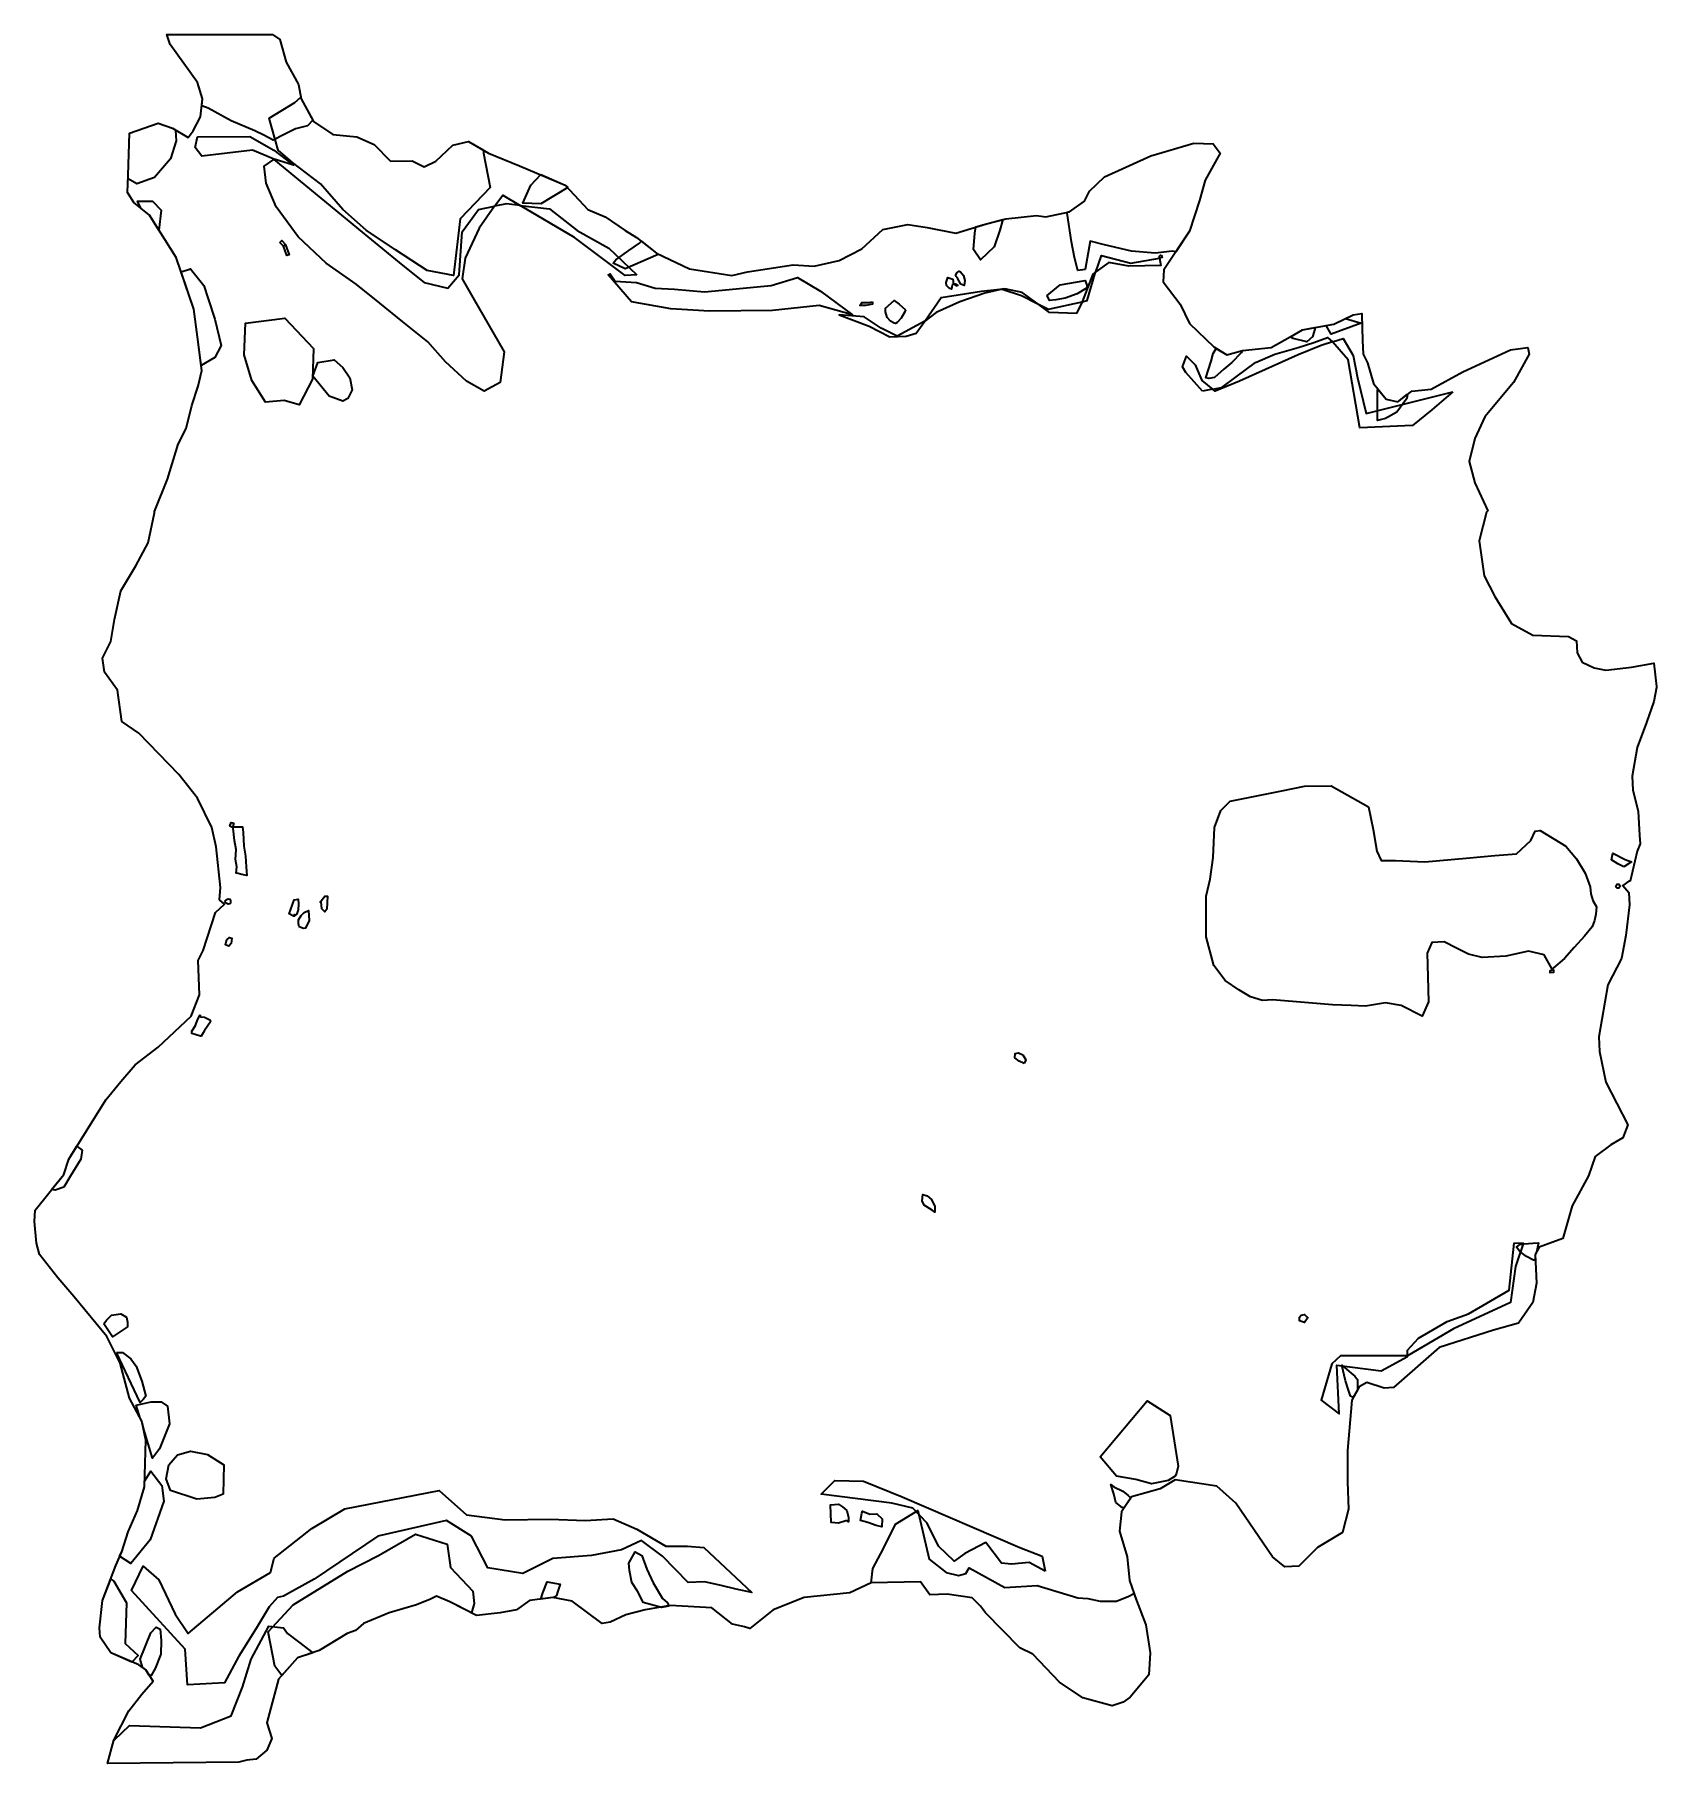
# Model space of a CAD drawing. Extents: x 0 to 2598, y -2769 to 0.
import ezdxf

# ---------------------------------------------------------------- set-up
doc = ezdxf.new("R2010")
doc.units = 0
doc.linetypes.add('Solid', pattern=[0])
for name, color, linetype in [('zone_0_q1', 7, 'Continuous'), ('zone_10_q2', 7, 'Continuous'), ('zone_11_q2', 7, 'Continuous'), ('zone_12_q2', 7, 'Continuous'), ('zone_13_q2', 7, 'Continuous'), ('zone_14_q2', 7, 'Continuous'), ('zone_15_q2', 7, 'Continuous'), ('zone_16_q2', 7, 'Continuous'), ('zone_17_q2', 7, 'Continuous'), ('zone_18_q2', 7, 'Continuous'), ('zone_19_q2', 7, 'Continuous'), ('zone_1_q2', 7, 'Continuous'), ('zone_20_q2', 7, 'Continuous'), ('zone_21_q2', 7, 'Continuous'), ('zone_22_q2', 7, 'Continuous'), ('zone_23_q3', 7, 'Continuous'), ('zone_24_q2', 7, 'Continuous'), ('zone_25_q2', 7, 'Continuous'), ('zone_26_q1', 7, 'Continuous'), ('zone_27_q1', 7, 'Continuous'), ('zone_28_q2', 7, 'Continuous'), ('zone_2_q2', 7, 'Continuous'), ('zone_3_q2', 7, 'Continuous'), ('zone_4_q2', 7, 'Continuous'), ('zone_5_q2', 7, 'Continuous'), ('zone_6_q1', 7, 'Continuous'), ('zone_7_q1', 7, 'Continuous'), ('zone_8_q2', 7, 'Continuous'), ('zone_9_q2', 7, 'Continuous')]:
    doc.layers.add(name, color=color, linetype=linetype)

msp = doc.modelspace()

# ---------------------------------------------------------------- linework, layer by layer
at = {"color": 0, "linetype": 'Solid', "lineweight": 35}
for points in [[(2598, -1046), (2594, -1068), (2582, -1102), (2567, -1142), (2559, -1188), (2560, -1210), (2569, -1244), (2571, -1283), (2572, -1296), (2567, -1308), (2556, -1356), (2554, -1356), (2544, -1363), (2554, -1374), (2555, -1394), (2549, -1443), (2542, -1480), (2520, -1522), (2506, -1605), (2507, -1629), (2517, -1678), (2552, -1746), (2544, -1767), (2525, -1778), (2500, -1797), (2489, -1828), (2463, -1876), (2448, -1928), (2410, -1942), (2404, -1954), (2406, -2000), (2400, -2031), (2377, -2064), (2337, -2075), (2250, -2103), (2177, -2167), (2162, -2168), (2134, -2159), (2122, -2166), (2110, -2187), (2103, -2268), (2103, -2318), (2105, -2362), (2095, -2399), (2055, -2423), (2025, -2453), (2003, -2454), (1983, -2438), (1924, -2352), (1894, -2325), (1827, -2315), (1803, -2329), (1757, -2342), (1741, -2366), (1738, -2397), (1750, -2438), (1754, -2476), (1765, -2508), (1780, -2547), (1787, -2592), (1785, -2627), (1755, -2663), (1744, -2671), (1726, -2677), (1679, -2664), (1642, -2639), (1599, -2594), (1578, -2584), (1523, -2528), (1515, -2517), (1502, -2504), (1462, -2498), (1434, -2499), (1419, -2478), (1340, -2480), (1306, -2496), (1233, -2503), (1183, -2523), (1146, -2553), (1137, -2550), (1118, -2546), (1085, -2520), (1018, -2516), (978, -2523), (947, -2531), (922, -2543), (909, -2545), (861, -2509), (830, -2503), (793, -2508), (772, -2523), (746, -2528), (708, -2532), (665, -2510), (644, -2501), (634, -2506), (612, -2515), (568, -2528), (527, -2545), (514, -2556), (501, -2561), (456, -2588), (421, -2600), (391, -2634), (372, -2704), (380, -2729), (372, -2748), (355, -2762), (340, -2764), (327, -2767), (117, -2769), (127, -2732), (151, -2685), (172, -2658), (190, -2637), (178, -2619), (167, -2611), (122, -2592), (105, -2567), (104, -2552), (109, -2508), (130, -2452), (140, -2430), (150, -2398), (165, -2364), (176, -2326), (178, -2251), (172, -2221), (152, -2184), (137, -2128), (116, -2085), (63, -2021), (37, -1991), (8, -1954), (3, -1936), (0, -1901), (1, -1883), (47, -1826), (55, -1801), (114, -1706), (138, -1677), (161, -1650), (198, -1622), (251, -1572), (264, -1538), (262, -1483), (270, -1467), (290, -1406), (304, -1393), (296, -1386), (298, -1366), (291, -1301), (284, -1270), (261, -1223), (231, -1185), (167, -1119), (140, -1100), (133, -1050), (112, -1021), (109, -999), (122, -972), (128, -937), (138, -891), (162, -851), (182, -814), (192, -766), (192, -764), (213, -712), (230, -656), (243, -631), (252, -594), (262, -563), (268, -538), (261, -484), (255, -440), (227, -357), (184, -289), (159, -269), (149, -253), (150, -225), (152, -158), (198, -142), (221, -150), (246, -165), (254, -154), (266, -132), (269, -103), (261, -77), (217, -16), (212, 0), (381, 0), (393, -8), (403, -44), (423, -80), (427, -103), (447, -139), (478, -160), (516, -164), (544, -176), (570, -203), (605, -202), (624, -212), (643, -203), (670, -177), (695, -171), (727, -190), (777, -210), (850, -241), (886, -280), (914, -292), (946, -314), (964, -325), (996, -350), (1049, -375), (1117, -386), (1142, -380), (1215, -369), (1249, -371), (1289, -362), (1325, -343), (1359, -312), (1399, -304), (1430, -309), (1476, -318), (1525, -303), (1556, -295), (1605, -290), (1620, -292), (1658, -284), (1682, -267), (1690, -251), (1714, -228), (1788, -194), (1857, -174), (1888, -175), (1899, -190), (1875, -233), (1866, -266), (1850, -315), (1809, -377), (1808, -396), (1835, -432), (1850, -463), (1889, -500), (1910, -513), (1935, -506), (1981, -501), (2003, -489), (2031, -473), (2081, -464), (2112, -449), (2126, -447), (2126, -449), (2127, -490), (2128, -512), (2135, -526), (2145, -559), (2165, -584), (2184, -588), (2206, -571), (2237, -568), (2288, -540), (2364, -505), (2392, -501), (2394, -512), (2369, -557), (2323, -612), (2307, -647), (2298, -684), (2307, -718), (2328, -763), (2326, -765), (2314, -811), (2322, -867), (2339, -900), (2366, -943), (2400, -962), (2457, -964), (2470, -971), (2471, -990), (2479, -1005), (2498, -1014), (2517, -1018), (2558, -1013), (2594, -1007), (2598, -1044), (2598, -1046)], [(268, -114), (269, -103), (261, -77), (217, -16), (212, 0), (381, 0), (393, -8), (403, -44), (423, -80), (427, -103), (446, -137), (437, -146), (418, -151), (400, -160), (382, -169), (367, -161), (353, -154), (315, -138), (278, -118), (268, -114)], [(426, -101), (427, -103), (447, -139), (478, -160), (516, -164), (544, -176), (570, -203), (605, -202), (624, -212), (643, -203), (670, -177), (695, -171), (719, -185), (719, -190), (730, -245), (682, -295), (671, -386), (629, -378), (578, -345), (531, -313), (494, -280), (458, -239), (413, -205), (390, -185), (376, -134), (417, -109), (426, -101)], [(150, -231), (150, -225), (152, -158), (198, -142), (221, -150), (226, -153), (227, -170), (218, -199), (192, -229), (164, -239), (150, -231)], [(1655, -284), (1658, -284), (1682, -267), (1690, -251), (1714, -228), (1788, -194), (1857, -174), (1888, -175), (1899, -190), (1875, -233), (1866, -266), (1850, -315), (1828, -348), (1823, -347), (1795, -350), (1757, -347), (1714, -337), (1691, -331), (1683, -376), (1671, -378), (1666, -357), (1661, -332), (1654, -286), (1655, -284)], [(811, -224), (850, -241), (854, -245), (811, -271), (782, -270), (795, -241), (811, -224)], [(199, -313), (184, -289), (170, -278), (165, -267), (189, -267), (203, -281), (199, -313)], [(1508, -308), (1525, -303), (1551, -296), (1546, -313), (1537, -340), (1515, -361), (1504, -344), (1506, -318), (1508, -308)], [(972, -331), (996, -350), (999, -352), (946, -375), (927, -366), (931, -361), (952, -346), (969, -334), (972, -331)], [(267, -530), (261, -484), (255, -440), (235, -380), (250, -375), (271, -402), (278, -423), (289, -456), (299, -498), (289, -517), (267, -530)], [(1490, -394), (1489, -402), (1484, -400), (1479, -391), (1475, -386), (1478, -381), (1481, -379), (1483, -380), (1488, -386), (1490, -394)], [(1470, -401), (1469, -408), (1465, -406), (1461, -402), (1460, -397), (1463, -389), (1471, -392), (1472, -400), (1470, -401)], [(1478, -403), (1475, -402), (1474, -401), (1475, -400), (1475, -399), (1479, -402), (1478, -403)], [(1686, -403), (1685, -406), (1670, -415), (1651, -422), (1636, -425), (1626, -426), (1622, -418), (1643, -401), (1683, -394), (1686, -403)], [(1342, -428), (1342, -432), (1337, -433), (1331, -434), (1322, -434), (1325, -429), (1334, -429), (1337, -429), (1342, -428)], [(1395, -441), (1394, -444), (1388, -454), (1382, -461), (1379, -463), (1377, -462), (1371, -459), (1366, -453), (1363, -444), (1363, -438), (1377, -426), (1385, -432), (1395, -441)], [(2012, -484), (2031, -473), (2051, -469), (2051, -472), (2047, -484), (2038, -492), (2016, -487), (2012, -484)], [(2069, -466), (2081, -464), (2100, -455), (2125, -462), (2077, -480), (2069, -466)], [(1893, -503), (1910, -513), (1935, -506), (1933, -510), (1918, -525), (1905, -536), (1890, -549), (1881, -551), (1876, -550), (1885, -523), (1888, -511), (1893, -503)], [(2153, -569), (2165, -584), (2184, -588), (2199, -576), (2198, -583), (2182, -605), (2164, -615), (2151, -618), (2151, -571), (2151, -569), (2153, -569)], [(2431, -1497), (2418, -1474), (2393, -1468), (2357, -1476), (2319, -1478), (2297, -1473), (2278, -1463), (2258, -1453), (2238, -1454), (2231, -1471), (2232, -1509), (2233, -1549), (2223, -1572), (2189, -1555), (2164, -1551), (2132, -1556), (2109, -1555), (2079, -1554), (1983, -1546), (1967, -1547), (1948, -1541), (1929, -1530), (1907, -1515), (1889, -1491), (1877, -1445), (1877, -1401), (1877, -1380), (1883, -1353), (1888, -1318), (1890, -1270), (1900, -1243), (1915, -1228), (1998, -1211), (2034, -1204), (2077, -1203), (2137, -1237), (2144, -1273), (2150, -1308), (2157, -1323), (2180, -1323), (2227, -1325), (2293, -1319), (2339, -1315), (2374, -1312), (2397, -1291), (2404, -1276), (2412, -1275), (2453, -1300), (2470, -1320), (2484, -1343), (2492, -1365), (2493, -1376), (2496, -1387), (2502, -1397), (2501, -1409), (2499, -1419), (2495, -1429), (2483, -1444), (2466, -1462), (2451, -1480), (2433, -1495), (2431, -1497)], [(319, -1263), (317, -1270), (313, -1268), (315, -1262), (319, -1263)], [(325, -1269), (333, -1269), (334, -1278), (335, -1300), (338, -1316), (339, -1333), (340, -1347), (332, -1345), (324, -1343), (323, -1343), (324, -1333), (322, -1321), (323, -1305), (320, -1291), (318, -1271), (318, -1269), (325, -1269)], [(2546, -1333), (2536, -1328), (2526, -1322), (2528, -1311), (2548, -1321), (2558, -1325), (2546, -1333)], [(305, -1388), (309, -1385), (310, -1384), (313, -1385), (314, -1387), (314, -1391), (313, -1392), (310, -1393), (307, -1391), (306, -1390), (305, -1388)], [(457, -1390), (465, -1380), (469, -1380), (468, -1401), (465, -1405), (460, -1400), (459, -1389), (457, -1390)], [(2540, -1363), (2540, -1364), (2538, -1367), (2535, -1367), (2533, -1365), (2535, -1361), (2537, -1361), (2538, -1361), (2539, -1363), (2540, -1363)], [(417, -1409), (415, -1412), (408, -1408), (416, -1386), (422, -1385), (423, -1393), (422, -1402), (420, -1408), (416, -1412), (417, -1409)], [(423, -1424), (423, -1418), (427, -1411), (432, -1406), (439, -1403), (440, -1419), (434, -1431), (431, -1432), (424, -1429), (423, -1424)], [(308, -1450), (312, -1446), (316, -1447), (315, -1456), (311, -1460), (306, -1458), (307, -1453), (308, -1450)], [(2428, -1499), (2433, -1498), (2433, -1502), (2428, -1503), (2428, -1499)], [(265, -1570), (265, -1572), (266, -1573), (272, -1574), (281, -1578), (282, -1581), (272, -1595), (270, -1599), (267, -1604), (266, -1604), (259, -1602), (252, -1600), (252, -1596), (258, -1587), (261, -1578), (265, -1570)], [(27, -1850), (47, -1826), (55, -1801), (67, -1781), (68, -1781), (76, -1787), (74, -1801), (57, -1829), (47, -1846), (33, -1851), (27, -1850)], [(2406, -1950), (2404, -1954), (2404, -1958), (2403, -1963), (2401, -1963), (2390, -1957), (2379, -1949), (2374, -1942), (2379, -1938), (2386, -1937), (2400, -1936), (2409, -1935), (2406, -1950)], [(131, -2111), (141, -2111), (154, -2121), (163, -2133), (172, -2157), (178, -2181), (174, -2186), (169, -2191), (131, -2111)], [(2119, -2171), (2112, -2183), (2108, -2181), (2105, -2171), (2100, -2156), (2094, -2131), (2109, -2144), (2115, -2149), (2118, -2153), (2119, -2154), (2119, -2171)], [(136, -2437), (140, -2430), (150, -2398), (165, -2364), (176, -2326), (176, -2317), (186, -2301), (204, -2324), (207, -2349), (185, -2411), (154, -2449), (136, -2437)], [(1756, -2344), (1745, -2360), (1742, -2359), (1732, -2351), (1729, -2337), (1724, -2322), (1729, -2326), (1743, -2333), (1752, -2340), (1756, -2344)], [(1301, -2380), (1298, -2381), (1288, -2384), (1276, -2383), (1275, -2355), (1288, -2354), (1294, -2358), (1301, -2364), (1304, -2375), (1304, -2382), (1301, -2380)], [(1325, -2368), (1326, -2365), (1338, -2370), (1349, -2369), (1358, -2377), (1357, -2390), (1348, -2388), (1335, -2383), (1323, -2380), (1325, -2368)], [(1761, -2497), (1765, -2508), (1780, -2547), (1787, -2592), (1785, -2627), (1755, -2663), (1744, -2671), (1726, -2677), (1679, -2664), (1642, -2639), (1599, -2594), (1578, -2584), (1523, -2528), (1515, -2517), (1502, -2504), (1462, -2498), (1434, -2499), (1419, -2478), (1340, -2480), (1343, -2457), (1360, -2425), (1379, -2386), (1415, -2364), (1433, -2442), (1460, -2463), (1480, -2468), (1492, -2465), (1497, -2456), (1554, -2487), (1606, -2484), (1671, -2504), (1687, -2505), (1707, -2509), (1733, -2509), (1753, -2501), (1761, -2497)], [(700, -2528), (665, -2510), (644, -2501), (634, -2506), (612, -2515), (568, -2528), (527, -2545), (514, -2556), (501, -2561), (456, -2588), (421, -2600), (396, -2628), (385, -2613), (374, -2558), (414, -2515), (502, -2461), (551, -2436), (610, -2402), (661, -2418), (666, -2455), (702, -2493), (704, -2513), (700, -2528)], [(1016, -2517), (1004, -2519), (975, -2511), (971, -2503), (966, -2493), (957, -2479), (953, -2460), (952, -2448), (962, -2430), (973, -2436), (981, -2458), (991, -2480), (1006, -2505), (1014, -2512), (1016, -2517)], [(156, -2607), (122, -2592), (105, -2567), (104, -2552), (109, -2508), (122, -2474), (127, -2477), (147, -2512), (145, -2577), (166, -2596), (156, -2607)], [(831, -2503), (830, -2503), (811, -2506), (814, -2496), (821, -2478), (842, -2482), (838, -2493), (836, -2500), (831, -2503)], [(446, -2592), (421, -2600), (391, -2634), (372, -2704), (380, -2729), (372, -2748), (355, -2762), (340, -2764), (327, -2767), (117, -2769), (127, -2732), (128, -2731), (152, -2708), (266, -2712), (315, -2693), (333, -2647), (347, -2602), (375, -2549), (399, -2552), (405, -2561), (423, -2574), (446, -2592)], [(183, -2627), (178, -2619), (173, -2615), (169, -2602), (186, -2560), (195, -2551), (201, -2554), (203, -2572), (202, -2594), (193, -2617), (187, -2628), (183, -2627)]]:
    msp.add_lwpolyline(points, close=True, dxfattribs=at)
at = {"layer": 'zone_0_q1', "color": 40, "linetype": 'Solid', "lineweight": 35}
msp.add_lwpolyline([(2040, -2054), (2034, -2063), (2026, -2060), (2026, -2054), (2029, -2051), (2034, -2050), (2039, -2055), (2040, -2054)], close=True, dxfattribs=at)
at = {"layer": 'zone_10_q2', "color": 2, "linetype": 'Solid', "lineweight": 35}
msp.add_lwpolyline([(1700, -380), (1695, -384), (1678, -428), (1686, -426), (1699, -382), (1700, -380)], close=True, dxfattribs=at)
at = {"layer": 'zone_11_q2', "color": 2, "linetype": 'Solid', "lineweight": 35}
msp.add_lwpolyline([(1669, -447), (1626, -445), (1607, -431), (1624, -440), (1678, -428), (1669, -447)], close=True, dxfattribs=at)
at = {"layer": 'zone_12_q2', "color": 2, "linetype": 'Solid', "lineweight": 35}
msp.add_lwpolyline([(1582, -413), (1554, -407), (1550, -408), (1581, -418), (1607, -431), (1582, -413)], close=True, dxfattribs=at)
at = {"layer": 'zone_13_q2', "color": 2, "linetype": 'Solid', "lineweight": 35}
msp.add_lwpolyline([(1426, -459), (1382, -483), (1356, -470), (1329, -452), (1289, -449), (1337, -467), (1370, -484), (1396, -483), (1412, -478), (1426, -459)], close=True, dxfattribs=at)
at = {"layer": 'zone_14_q2', "color": 2, "linetype": 'Solid', "lineweight": 35}
msp.add_lwpolyline([(1550, -408), (1522, -414), (1482, -428), (1444, -445), (1426, -459), (1452, -421), (1517, -411), (1546, -408), (1550, -408)], close=True, dxfattribs=at)
at = {"layer": 'zone_15_q2', "color": 2, "linetype": 'Solid', "lineweight": 35}
msp.add_lwpolyline([(1827, -2309), (1816, -2316), (1789, -2321), (1764, -2314), (1733, -2309), (1707, -2278), (1782, -2188), (1819, -2212), (1832, -2293), (1829, -2304), (1827, -2309)], close=True, dxfattribs=at)
at = {"layer": 'zone_16_q2', "color": 2, "linetype": 'Solid', "lineweight": 35}
msp.add_lwpolyline([(1619, -2461), (1593, -2447), (1565, -2450), (1549, -2448), (1524, -2415), (1490, -2433), (1473, -2445), (1448, -2421), (1430, -2384), (1407, -2360), (1373, -2352), (1260, -2338), (1282, -2316), (1328, -2317), (1390, -2342), (1578, -2423), (1614, -2437), (1619, -2461)], close=True, dxfattribs=at)
at = {"layer": 'zone_17_q2', "color": 2, "linetype": 'Solid', "lineweight": 35}
msp.add_lwpolyline([(1257, -434), (1182, -442), (1081, -443), (1019, -439), (956, -428), (919, -385), (922, -383), (930, -395), (964, -397), (994, -406), (1025, -408), (1073, -412), (1180, -402), (1222, -389), (1259, -411), (1310, -449), (1257, -434)], close=True, dxfattribs=at)
at = {"layer": 'zone_18_q2', "color": 2, "linetype": 'Solid', "lineweight": 35}
msp.add_lwpolyline([(378, -2463), (384, -2440), (444, -2393), (497, -2361), (648, -2332), (692, -2371), (754, -2379), (826, -2378), (882, -2380), (927, -2377), (965, -2394), (1011, -2421), (1046, -2421), (1072, -2423), (1149, -2495), (1124, -2490), (1100, -2484), (1073, -2478), (1047, -2479), (1006, -2437), (972, -2412), (940, -2427), (892, -2436), (830, -2441), (782, -2465), (726, -2456), (700, -2405), (660, -2380), (550, -2405), (448, -2474), (399, -2501), (389, -2503), (376, -2518), (355, -2553), (327, -2597), (304, -2640), (245, -2643), (241, -2586), (155, -2492), (174, -2453), (199, -2475), (225, -2530), (246, -2561), (325, -2494), (378, -2463)], close=True, dxfattribs=at)
at = {"layer": 'zone_19_q2', "color": 2, "linetype": 'Solid', "lineweight": 35}
msp.add_lwpolyline([(965, -385), (946, -386), (865, -325), (778, -274), (825, -279), (869, -314), (920, -342), (965, -385)], close=True, dxfattribs=at)
at = {"layer": 'zone_1_q2', "color": 2, "linetype": 'Solid', "lineweight": 35}
msp.add_lwpolyline([(2272, -572), (2238, -601), (2207, -626), (2123, -630), (2104, -521), (2079, -492), (2096, -487), (2112, -514), (2119, -550), (2133, -607), (2272, -572)], close=True, dxfattribs=at)
at = {"layer": 'zone_20_q2', "color": 2, "linetype": 'Solid', "lineweight": 35}
msp.add_lwpolyline([(756, -271), (737, -275), (750, -257), (778, -274), (756, -271)], close=True, dxfattribs=at)
at = {"layer": 'zone_21_q2', "color": 2, "linetype": 'Solid', "lineweight": 35}
msp.add_lwpolyline([(737, -275), (712, -310), (690, -358), (685, -391), (702, -421), (752, -508), (746, -557), (720, -571), (692, -555), (658, -524), (630, -492), (590, -460), (553, -430), (515, -400), (467, -366), (422, -324), (387, -276), (371, -238), (368, -211), (383, -200), (534, -324), (590, -370), (624, -397), (662, -406), (680, -385), (685, -316), (711, -280), (737, -275)], close=True, dxfattribs=at)
at = {"layer": 'zone_22_q2', "color": 2, "linetype": 'Solid', "lineweight": 35}
msp.add_lwpolyline([(472, -579), (446, -547), (454, -525), (480, -521), (494, -533), (505, -550), (509, -569), (502, -583), (494, -587), (472, -579)], close=True, dxfattribs=at)
at = {"layer": 'zone_23_q3', "color": 3, "linetype": 'Solid', "lineweight": 35}
msp.add_lwpolyline([(400, -586), (370, -589), (348, -554), (336, -513), (338, -462), (401, -454), (447, -503), (445, -552), (424, -593), (400, -586)], close=True, dxfattribs=at)
at = {"layer": 'zone_24_q2', "color": 2, "linetype": 'Solid', "lineweight": 35}
msp.add_lwpolyline([(393, -333), (396, -330), (402, -336), (400, -338), (402, -337), (408, -353), (404, -354), (399, -339), (393, -333)], close=True, dxfattribs=at)
at = {"layer": 'zone_25_q2', "color": 2, "linetype": 'Solid', "lineweight": 35}
msp.add_lwpolyline([(382, -199), (349, -185), (268, -195), (257, -181), (261, -164), (345, -163), (383, -185), (415, -209), (382, -199)], close=True, dxfattribs=at)
at = {"layer": 'zone_26_q1', "color": 40, "linetype": 'Solid', "lineweight": 35}
msp.add_lwpolyline([(111, -2065), (115, -2059), (123, -2051), (138, -2049), (147, -2054), (149, -2062), (149, -2070), (125, -2086), (111, -2065)], close=True, dxfattribs=at)
at = {"layer": 'zone_27_q1', "color": 40, "linetype": 'Solid', "lineweight": 35}
msp.add_lwpolyline([(175, -2234), (172, -2221), (169, -2216), (163, -2195), (187, -2190), (203, -2190), (213, -2197), (216, -2225), (200, -2265), (189, -2280), (175, -2234)], close=True, dxfattribs=at)
at = {"layer": 'zone_28_q2', "color": 2, "linetype": 'Solid', "lineweight": 35}
msp.add_lwpolyline([(302, -2338), (289, -2343), (260, -2346), (218, -2332), (211, -2313), (215, -2291), (229, -2275), (250, -2269), (277, -2274), (303, -2291), (302, -2338)], close=True, dxfattribs=at)
at = {"layer": 'zone_2_q2', "color": 2, "linetype": 'Solid', "lineweight": 35}
msp.add_lwpolyline([(1871, -571), (1844, -541), (1839, -532), (1845, -515), (1859, -529), (1870, -554), (1887, -568), (1871, -571)], close=True, dxfattribs=at)
at = {"layer": 'zone_3_q2', "color": 2, "linetype": 'Solid', "lineweight": 35}
msp.add_lwpolyline([(2079, -492), (2061, -498), (2024, -513), (1930, -555), (1891, -571), (1887, -568), (1902, -565), (1925, -548), (1956, -525), (1987, -512), (2024, -501), (2049, -493), (2071, -485), (2079, -492)], close=True, dxfattribs=at)
at = {"layer": 'zone_4_q2', "color": 2, "linetype": 'Solid', "lineweight": 35}
msp.add_lwpolyline([(2199, -2116), (2092, -2116), (2078, -2129), (2061, -2187), (2090, -2209), (2086, -2131), (2157, -2140), (2199, -2117), (2199, -2116)], close=True, dxfattribs=at)
at = {"layer": 'zone_5_q2', "color": 2, "linetype": 'Solid', "lineweight": 35}
msp.add_lwpolyline([(2385, -1935), (2372, -1973), (2364, -2031), (2273, -2073), (2199, -2116), (2199, -2107), (2217, -2088), (2263, -2061), (2297, -2049), (2362, -2011), (2370, -1936), (2385, -1935)], close=True, dxfattribs=at)
at = {"layer": 'zone_6_q1', "color": 40, "linetype": 'Solid', "lineweight": 35}
msp.add_lwpolyline([(1585, -1648), (1577, -1644), (1570, -1639), (1571, -1632), (1576, -1631), (1583, -1634), (1588, -1642), (1585, -1648)], close=True, dxfattribs=at)
at = {"layer": 'zone_7_q1', "color": 40, "linetype": 'Solid', "lineweight": 35}
msp.add_lwpolyline([(1438, -1883), (1425, -1875), (1422, -1868), (1423, -1858), (1430, -1860), (1437, -1866), (1442, -1877), (1442, -1886), (1438, -1883)], close=True, dxfattribs=at)
at = {"layer": 'zone_8_q2', "color": 2, "linetype": 'Solid', "lineweight": 35}
msp.add_lwpolyline([(1805, -353), (1806, -357), (1802, -358), (1802, -355), (1805, -353)], close=True, dxfattribs=at)
at = {"layer": 'zone_9_q2', "color": 2, "linetype": 'Solid', "lineweight": 35}
msp.add_lwpolyline([(1802, -358), (1804, -370), (1753, -371), (1721, -365), (1700, -380), (1709, -354), (1756, -366), (1802, -358)], close=True, dxfattribs=at)

doc.saveas('drawing.dxf')
